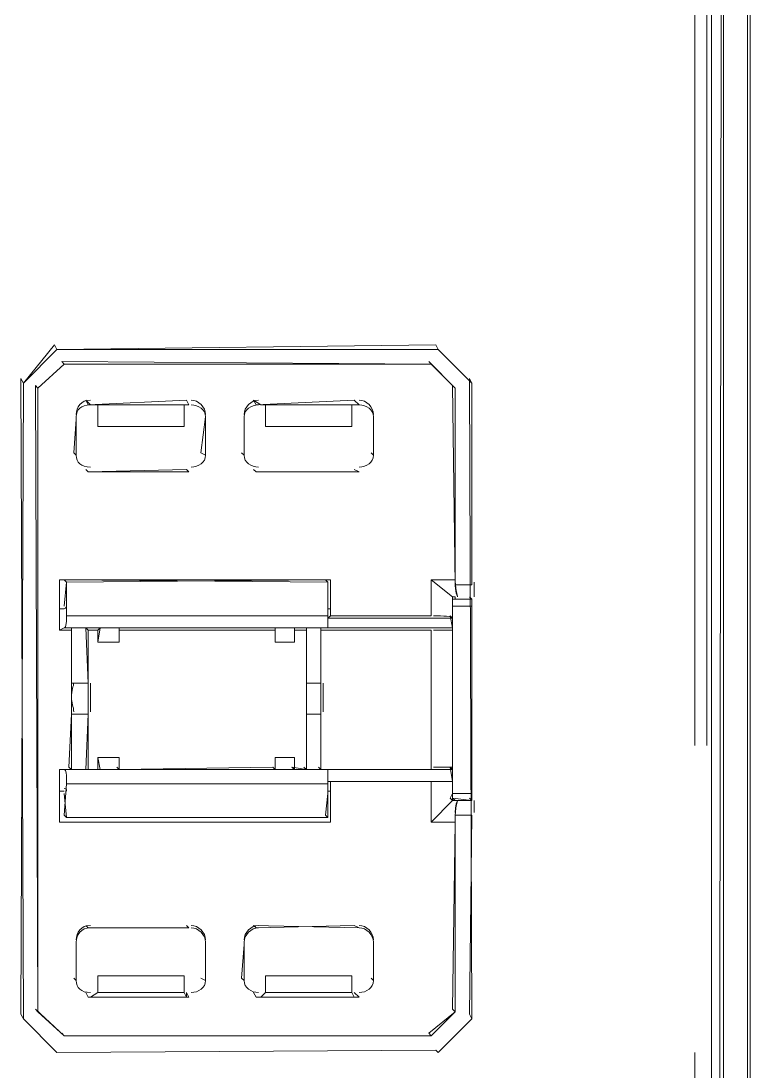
# Model space of a CAD drawing. Header units: metres. Extents: x 2999 to 3164, y 1641 to 1678.
# Drawn here: x 3003.703 to 3004.174, y 1650.659 to 1651.339 of the extents above; entities that cross this region are included whole.
import ezdxf

# ---------------------------------------------------------------- set-up
doc = ezdxf.new("R2010")
doc.units = ezdxf.units.M

msp = doc.modelspace()

# ---------------------------------------------------------------- linework, layer by layer
at = {"color": 7, "linetype": 'Continuous', "lineweight": 20, "true_color": 0x000007}
for points in [[(3004.14961, 1652.45925), (3004.1465, 1652.46235), (3004.14961, 1652.59737), (3004.1465, 1652.59271), (3004.1465, 1650.87005)], [(3004.13874, 1650.87005), (3004.13874, 1652.59271), (3004.13874, 1652.59271)], [(3004.17288, 1652.5834), (3004.17288, 1650.15771), (3004.17288, 1650.15771)], [(3004.17444, 1652.57564), (3004.17444, 1650.15616), (3004.17444, 1650.15616)], [(3004.15736, 1650.21979), (3004.15736, 1652.46546), (3004.14961, 1652.45925), (3004.14961, 1650.21979)], [(3004.15736, 1650.21979), (3004.15426, 1650.22134), (3004.15736, 1652.46546), (3004.15426, 1652.46856)], [(3004.13874, 1650.24307), (3004.13874, 1650.6714), (3004.13874, 1650.6714)]]:
    msp.add_lwpolyline(points, dxfattribs=at)
at = {"color": 7, "linetype": 'Continuous', "lineweight": 13, "true_color": 0x000007}
for points in [[(3003.7042, 1650.69313), (3003.70264, 1650.69624), (3003.7042, 1651.1044), (3003.72592, 1651.12612), (3003.72437, 1651.12923), (3003.7042, 1651.1044), (3003.70264, 1651.1075)], [(3003.72592, 1651.12612), (3003.97268, 1651.12612), (3003.97113, 1651.12923)], [(3003.97268, 1651.12612), (3003.99441, 1651.1044)], [(3003.71351, 1651.10129), (3003.73058, 1651.11681)], [(3003.73058, 1651.11681), (3003.72903, 1651.11837), (3003.96803, 1651.11681)], [(3003.96803, 1651.11681), (3003.96648, 1651.11837), (3003.98355, 1651.10129)], [(3003.71351, 1650.69779), (3003.71351, 1651.10129), (3003.71196, 1651.10285)], [(3003.81128, 1651.09043), (3003.80973, 1651.09353), (3003.7461, 1651.09043), (3003.74455, 1651.09353), (3003.74765, 1651.09043), (3003.75231, 1651.09043), (3003.80818, 1651.09043), (3003.80973, 1651.09043)], [(3003.92147, 1651.09043), (3003.91836, 1651.09353), (3003.85474, 1651.09043), (3003.85318, 1651.09353), (3003.85784, 1651.09043), (3003.86094, 1651.09043), (3003.91681, 1651.09043), (3003.91836, 1651.09043)], [(3003.73834, 1651.05784), (3003.73679, 1651.05939), (3003.73834, 1651.08112), (3003.73834, 1651.08267)], [(3003.82214, 1651.05784), (3003.81904, 1651.05939), (3003.82214, 1651.08267), (3003.82214, 1651.08112)], [(3003.7461, 1651.04698), (3003.81128, 1651.04698), (3003.80973, 1651.04853)], [(3003.73213, 1650.97559), (3003.73058, 1650.97714), (3003.90129, 1650.97559), (3003.90129, 1650.95386), (3003.73213, 1650.95386)], [(3003.87957, 1650.93679), (3003.87957, 1650.9461), (3003.87957, 1650.94455)], [(3003.90129, 1650.8235), (3003.73213, 1650.8235)], [(3003.92147, 1650.75211), (3003.91836, 1650.75366), (3003.85474, 1650.75211), (3003.85318, 1650.75366)], [(3003.84698, 1650.71796), (3003.84542, 1650.71951), (3003.84698, 1650.74124), (3003.84698, 1650.74279)], [(3003.72592, 1650.6714), (3003.7042, 1650.69313)], [(3003.98355, 1650.69779), (3003.96803, 1650.68227), (3003.96648, 1650.68382)], [(3003.73058, 1650.68227), (3003.96803, 1650.68227)]]:
    msp.add_lwpolyline(points, close=True, dxfattribs=at)
for points in [[(3003.99441, 1650.97403), (3003.99441, 1651.1044), (3003.99286, 1651.1075), (3003.99441, 1650.69313), (3003.99286, 1650.69624), (3003.99441, 1650.82505)], [(3003.98355, 1650.97714), (3003.98355, 1651.10129), (3003.98199, 1651.10285), (3003.98355, 1650.97403)], [(3003.80818, 1651.09043), (3003.80818, 1651.07646), (3003.75231, 1651.07646), (3003.75231, 1651.09043)], [(3003.91681, 1651.09043), (3003.91681, 1651.07646), (3003.86094, 1651.07646), (3003.86094, 1651.09043)], [(3003.84698, 1651.08267), (3003.84698, 1651.05784), (3003.84698, 1651.05784)], [(3003.84698, 1651.05784), (3003.84698, 1651.08112), (3003.84698, 1651.08267)], [(3003.93078, 1651.08112), (3003.93078, 1651.05784), (3003.92923, 1651.05939)], [(3003.93078, 1651.08267), (3003.93078, 1651.08112), (3003.93078, 1651.08112)], [(3003.93078, 1651.05784), (3003.93078, 1651.08267), (3003.93078, 1651.08267)], [(3003.84698, 1651.05784), (3003.84542, 1651.05939), (3003.84542, 1651.05939)], [(3003.7461, 1651.04698), (3003.74455, 1651.04853), (3003.74455, 1651.04853)], [(3003.85474, 1651.04698), (3003.85318, 1651.04853), (3003.85318, 1651.04853)], [(3003.85474, 1651.04698), (3003.92147, 1651.04698), (3003.91836, 1651.04853)], [(3003.85474, 1651.04698), (3003.92147, 1651.04698), (3003.92147, 1651.04698)], [(3003.72748, 1650.95851), (3003.72748, 1650.97714), (3003.90285, 1650.97714)], [(3003.73213, 1650.97559), (3003.73058, 1650.96007), (3003.73058, 1650.96007)], [(3003.90129, 1650.97559), (3003.89974, 1650.97714), (3003.73213, 1650.97559)], [(3003.90129, 1650.96007), (3003.90129, 1650.97559), (3003.90129, 1650.97559)], [(3003.90285, 1650.97714), (3003.90285, 1650.95851), (3003.90285, 1650.95851)], [(3003.96803, 1650.95386), (3003.96803, 1650.97714), (3003.98199, 1650.96627)], [(3003.96803, 1650.97714), (3003.98355, 1650.97714), (3003.98355, 1650.97714)], [(3003.98355, 1650.97403), (3003.99441, 1650.97403), (3003.99441, 1650.97403)], [(3003.98199, 1650.96472), (3003.99441, 1650.96472), (3003.99441, 1650.96007), (3003.98199, 1650.96007), (3003.98199, 1650.96472), (3003.98199, 1650.96627), (3003.98199, 1650.95231), (3003.98044, 1650.95386), (3003.98199, 1650.9461), (3003.98199, 1650.94455), (3003.98199, 1650.85453), (3003.98044, 1650.85609), (3003.98199, 1650.84677), (3003.98199, 1650.83436), (3003.98044, 1650.83591), (3003.98199, 1650.83901), (3003.98199, 1650.96007)], [(3003.99441, 1650.96472), (3003.98355, 1650.96472), (3003.98355, 1650.96627), (3003.98199, 1650.96627)], [(3003.99441, 1650.96472), (3003.99286, 1650.96627), (3003.99286, 1650.96627)], [(3003.73058, 1650.95851), (3003.72748, 1650.95851), (3003.72748, 1650.94455), (3003.73058, 1650.9461)], [(3003.90129, 1650.95851), (3003.90285, 1650.95851), (3003.90285, 1650.95386), (3003.90129, 1650.95231)], [(3003.98199, 1650.83901), (3003.99441, 1650.83901), (3003.99441, 1650.96007)], [(3003.90129, 1650.95231), (3003.90129, 1650.9461), (3003.90129, 1650.9461)], [(3003.90129, 1650.95231), (3003.98199, 1650.95231), (3003.98199, 1650.95231)], [(3003.96803, 1650.95386), (3003.90285, 1650.95386), (3003.90285, 1650.95386)], [(3003.73524, 1650.9461), (3003.73524, 1650.94455), (3003.72748, 1650.94455)], [(3003.73058, 1650.9461), (3003.73524, 1650.9461), (3003.74455, 1650.9461), (3003.75386, 1650.9461), (3003.76627, 1650.9461), (3003.86715, 1650.9461), (3003.87957, 1650.9461), (3003.88733, 1650.9461), (3003.89664, 1650.9461), (3003.90129, 1650.9461)], [(3003.73524, 1650.94455), (3003.73524, 1650.85453), (3003.73368, 1650.85609), (3003.73524, 1650.89023)], [(3003.73524, 1650.9461), (3003.73524, 1650.9104), (3003.73524, 1650.9104)], [(3003.74455, 1650.9461), (3003.7461, 1650.9104), (3003.73524, 1650.9104)], [(3003.75386, 1650.9461), (3003.75231, 1650.94455), (3003.7461, 1650.94455), (3003.74455, 1650.9461)], [(3003.7461, 1650.85453), (3003.7461, 1650.94455), (3003.7461, 1650.94455)], [(3003.75386, 1650.9461), (3003.75231, 1650.93679), (3003.76627, 1650.93679), (3003.76627, 1650.9461)], [(3003.75231, 1650.93679), (3003.75231, 1650.94455), (3003.75231, 1650.94455)], [(3003.76627, 1650.9461), (3003.76627, 1650.94455), (3003.86715, 1650.94455), (3003.86715, 1650.9461)], [(3003.76627, 1650.94455), (3003.76627, 1650.93679), (3003.76627, 1650.93679)], [(3003.86715, 1650.9461), (3003.86715, 1650.93679), (3003.87957, 1650.93679)], [(3003.86715, 1650.93679), (3003.86715, 1650.94455), (3003.86715, 1650.94455)], [(3003.88733, 1650.9461), (3003.88733, 1650.94455), (3003.87957, 1650.94455)], [(3003.88733, 1650.9461), (3003.88733, 1650.9104), (3003.89664, 1650.9104), (3003.89664, 1650.9461)], [(3003.88733, 1650.85453), (3003.88733, 1650.94455), (3003.88733, 1650.94455)], [(3003.96803, 1650.94455), (3003.89664, 1650.94455), (3003.89664, 1650.9461)], [(3003.89664, 1650.94455), (3003.89664, 1650.85453), (3003.89664, 1650.85453)], [(3003.90129, 1650.9461), (3003.98199, 1650.9461), (3003.98199, 1650.9461)], [(3003.96803, 1650.85453), (3003.96803, 1650.94455), (3003.96803, 1650.94455)], [(3003.73524, 1650.89023), (3003.7461, 1650.89023), (3003.74455, 1650.85453)], [(3003.89664, 1650.85453), (3003.89664, 1650.89023), (3003.88733, 1650.89023), (3003.88733, 1650.85453)], [(3003.75386, 1650.85453), (3003.75231, 1650.86229), (3003.76627, 1650.86229), (3003.76627, 1650.85453)], [(3003.75231, 1650.85453), (3003.75231, 1650.86229), (3003.75231, 1650.86229)], [(3003.86715, 1650.86229), (3003.86715, 1650.85453), (3003.8656, 1650.85609), (3003.76627, 1650.85453)], [(3003.76627, 1650.86229), (3003.76627, 1650.85453), (3003.76627, 1650.85453)], [(3003.86715, 1650.85453), (3003.86715, 1650.86229), (3003.87957, 1650.86229), (3003.87957, 1650.85453), (3003.87957, 1650.86229)], [(3003.76627, 1650.85453), (3003.76472, 1650.85609), (3003.76472, 1650.85609)], [(3003.87957, 1650.85453), (3003.87801, 1650.85609), (3003.88733, 1650.85453), (3003.88577, 1650.85609)], [(3003.96803, 1650.85453), (3003.89664, 1650.85453), (3003.89509, 1650.85609)], [(3003.72748, 1650.84057), (3003.72748, 1650.85453), (3003.73058, 1650.85453)], [(3003.72748, 1650.85453), (3003.73524, 1650.85453), (3003.73524, 1650.85453)], [(3003.76627, 1650.85453), (3003.75386, 1650.85453), (3003.74455, 1650.85453), (3003.73524, 1650.85453), (3003.73058, 1650.85453)], [(3003.74455, 1650.85453), (3003.7461, 1650.85453), (3003.75231, 1650.85453), (3003.75386, 1650.85453)], [(3003.76627, 1650.85453), (3003.86715, 1650.85453), (3003.87957, 1650.85453), (3003.88733, 1650.85453), (3003.89664, 1650.85453), (3003.90129, 1650.85453)], [(3003.90129, 1650.85453), (3003.90129, 1650.84677), (3003.90129, 1650.84677)], [(3003.90129, 1650.85453), (3003.98199, 1650.85453), (3003.98199, 1650.85453)], [(3003.73058, 1650.83901), (3003.73213, 1650.8235), (3003.73058, 1650.82505), (3003.73213, 1650.84522)], [(3003.73213, 1650.84522), (3003.90129, 1650.84522), (3003.90129, 1650.84522)], [(3003.90129, 1650.84522), (3003.90129, 1650.8235), (3003.89974, 1650.82505), (3003.90129, 1650.83901)], [(3003.90129, 1650.84057), (3003.90285, 1650.84057), (3003.90285, 1650.84677)], [(3003.90129, 1650.84677), (3003.98199, 1650.84677), (3003.98199, 1650.84677)], [(3003.96803, 1650.82039), (3003.96803, 1650.84677), (3003.96803, 1650.84677)], [(3003.72748, 1650.84057), (3003.73058, 1650.84057), (3003.73058, 1650.84057)], [(3003.90285, 1650.82039), (3003.72748, 1650.82039), (3003.72748, 1650.84057)], [(3003.90285, 1650.84057), (3003.90285, 1650.82039), (3003.90285, 1650.82039)], [(3003.99441, 1650.83901), (3003.99441, 1650.83436), (3003.98199, 1650.83436)], [(3003.98199, 1650.83436), (3003.98355, 1650.83436), (3003.98199, 1650.83591), (3003.99441, 1650.83436)], [(3003.99441, 1650.83436), (3003.99286, 1650.83591), (3003.99286, 1650.83591)], [(3003.98355, 1650.82039), (3003.96803, 1650.82039), (3003.98199, 1650.83436)], [(3003.98355, 1650.82505), (3003.98355, 1650.69779), (3003.98199, 1650.69934), (3003.98355, 1650.82039)], [(3003.99441, 1650.82505), (3003.98355, 1650.82505), (3003.98355, 1650.82505)], [(3003.7461, 1650.75211), (3003.74455, 1650.75366), (3003.74455, 1650.75366)], [(3003.7461, 1650.75211), (3003.81128, 1650.75211), (3003.80973, 1650.75366)], [(3003.81128, 1650.75211), (3003.7461, 1650.75211), (3003.7461, 1650.75211)], [(3003.73834, 1650.74124), (3003.73834, 1650.74279), (3003.73834, 1650.74279)], [(3003.73834, 1650.74279), (3003.73834, 1650.71796), (3003.73834, 1650.74124)], [(3003.82214, 1650.71796), (3003.82214, 1650.74279), (3003.82214, 1650.74279)], [(3003.82214, 1650.74279), (3003.82214, 1650.74124), (3003.82214, 1650.74124)], [(3003.82214, 1650.74124), (3003.82214, 1650.71796), (3003.82214, 1650.71796)], [(3003.93078, 1650.74279), (3003.93078, 1650.74124), (3003.93078, 1650.74124)], [(3003.93078, 1650.74124), (3003.93078, 1650.71796), (3003.93078, 1650.74279)], [(3003.73834, 1650.71796), (3003.73679, 1650.71951), (3003.73679, 1650.71951)], [(3003.75231, 1650.7102), (3003.75231, 1650.72107), (3003.80818, 1650.72107), (3003.80818, 1650.7102)], [(3003.82214, 1650.71796), (3003.81904, 1650.71951), (3003.81904, 1650.71951)], [(3003.86094, 1650.7102), (3003.86094, 1650.72107), (3003.91681, 1650.72107), (3003.91681, 1650.7102)], [(3003.93078, 1650.71796), (3003.92923, 1650.71951), (3003.92923, 1650.71951)], [(3003.81128, 1650.7071), (3003.80973, 1650.7102), (3003.80973, 1650.7071), (3003.80818, 1650.7102), (3003.75231, 1650.7102), (3003.74765, 1650.7071), (3003.7461, 1650.7071), (3003.74455, 1650.7102)], [(3003.7461, 1650.7071), (3003.81128, 1650.7071), (3003.81128, 1650.7071)], [(3003.85474, 1650.7071), (3003.85318, 1650.7102), (3003.85318, 1650.7102)], [(3003.92147, 1650.7071), (3003.91836, 1650.7071), (3003.91681, 1650.7102), (3003.86094, 1650.7102), (3003.85784, 1650.7071), (3003.85474, 1650.7071)], [(3003.85474, 1650.7071), (3003.92147, 1650.7071), (3003.92147, 1650.7071)], [(3003.92147, 1650.7071), (3003.91836, 1650.7102), (3003.91836, 1650.7102)], [(3003.73058, 1650.68227), (3003.71351, 1650.69779), (3003.71196, 1650.69934), (3003.73058, 1650.68227), (3003.72903, 1650.68382)], [(3003.97268, 1650.6714), (3003.99441, 1650.69313), (3003.97268, 1650.6714), (3003.97113, 1650.67296), (3003.72592, 1650.6714), (3003.72437, 1650.67296)]]:
    msp.add_lwpolyline(points, dxfattribs=at)
for points in [[(3003.74765, 1651.09353), (3003.74144, 1651.09353), (3003.73834, 1651.08888), (3003.73834, 1651.08422)], [(3003.82214, 1651.08422), (3003.82214, 1651.08888), (3003.81749, 1651.09353), (3003.81283, 1651.09353)], [(3003.85629, 1651.09353), (3003.85163, 1651.09353), (3003.84698, 1651.08888), (3003.84698, 1651.08422)], [(3003.93078, 1651.08422), (3003.93078, 1651.08888), (3003.92612, 1651.09353), (3003.92147, 1651.09353)], [(3003.74765, 1651.09043), (3003.74144, 1651.09043), (3003.73834, 1651.08733), (3003.73834, 1651.08267)], [(3003.82214, 1651.08267), (3003.82214, 1651.08733), (3003.81749, 1651.09043), (3003.81283, 1651.09043)], [(3003.85629, 1651.09043), (3003.85163, 1651.09043), (3003.84698, 1651.08733), (3003.84698, 1651.08267)], [(3003.93078, 1651.08267), (3003.93078, 1651.08733), (3003.92612, 1651.09043), (3003.92147, 1651.09043)], [(3003.73834, 1651.05784), (3003.73834, 1651.05318), (3003.74144, 1651.05008), (3003.74765, 1651.05008)], [(3003.73834, 1651.05784), (3003.73834, 1651.05318), (3003.74144, 1651.05008), (3003.74765, 1651.05008)], [(3003.81283, 1651.05008), (3003.81749, 1651.05008), (3003.82214, 1651.05318), (3003.82214, 1651.05784)], [(3003.81283, 1651.05008), (3003.81749, 1651.05008), (3003.82214, 1651.05318), (3003.82214, 1651.05784)], [(3003.84698, 1651.05784), (3003.84698, 1651.05318), (3003.85163, 1651.05008), (3003.85629, 1651.05008)], [(3003.84698, 1651.05784), (3003.84698, 1651.05318), (3003.85163, 1651.05008), (3003.85629, 1651.05008)], [(3003.92147, 1651.05008), (3003.92612, 1651.05008), (3003.93078, 1651.05318), (3003.93078, 1651.05784)], [(3003.92147, 1651.05008), (3003.92612, 1651.05008), (3003.93078, 1651.05318), (3003.93078, 1651.05784)], [(3003.98355, 1650.97869), (3003.98355, 1650.97248), (3003.9851, 1650.96627), (3003.9851, 1650.96627)], [(3003.98355, 1650.97559), (3003.98355, 1650.96938), (3003.9851, 1650.96627), (3003.9851, 1650.96627)], [(3003.99596, 1650.96627), (3003.99596, 1650.96627), (3003.99596, 1650.96938), (3003.99596, 1650.97559)], [(3003.73058, 1650.95851), (3003.73213, 1650.95851), (3003.73213, 1650.96007), (3003.73213, 1650.96162)], [(3003.90129, 1650.96162), (3003.90129, 1650.96007), (3003.90129, 1650.95851), (3003.90129, 1650.95851)], [(3003.73058, 1650.9461), (3003.73213, 1650.9461), (3003.73213, 1650.95075), (3003.73213, 1650.95541)], [(3003.90129, 1650.95541), (3003.90129, 1650.95075), (3003.90129, 1650.9461), (3003.90129, 1650.9461)], [(3003.98199, 1650.95231), (3003.98199, 1650.95386), (3003.97579, 1650.95386), (3003.96958, 1650.95386)], [(3003.96958, 1650.94455), (3003.97579, 1650.94455), (3003.98199, 1650.94455), (3003.98199, 1650.94455)], [(3003.98199, 1650.85609), (3003.98199, 1650.85609), (3003.97579, 1650.85609), (3003.96958, 1650.85609)], [(3003.73213, 1650.84522), (3003.73213, 1650.85143), (3003.73213, 1650.85453), (3003.73058, 1650.85453)], [(3003.90129, 1650.85453), (3003.90129, 1650.85453), (3003.90129, 1650.85143), (3003.90129, 1650.84522)], [(3003.73213, 1650.84057), (3003.73213, 1650.84212), (3003.73213, 1650.84212), (3003.73058, 1650.84212)], [(3003.90129, 1650.84212), (3003.90129, 1650.84212), (3003.90129, 1650.84212), (3003.90129, 1650.84057)], [(3003.9851, 1650.83436), (3003.9851, 1650.83436), (3003.98355, 1650.83125), (3003.98355, 1650.8266)], [(3003.9851, 1650.83436), (3003.9851, 1650.83436), (3003.98355, 1650.8297), (3003.98355, 1650.82194)], [(3003.99596, 1650.8266), (3003.99596, 1650.83125), (3003.99596, 1650.83436), (3003.99596, 1650.83436)], [(3003.74765, 1650.75366), (3003.74144, 1650.75366), (3003.73834, 1650.749), (3003.73834, 1650.74435)], [(3003.82214, 1650.74435), (3003.82214, 1650.749), (3003.81749, 1650.75366), (3003.81283, 1650.75366)], [(3003.85629, 1650.75366), (3003.85163, 1650.75366), (3003.84698, 1650.749), (3003.84698, 1650.74435)], [(3003.93078, 1650.74435), (3003.93078, 1650.749), (3003.92612, 1650.75366), (3003.92147, 1650.75366)], [(3003.74765, 1650.75211), (3003.74144, 1650.75211), (3003.73834, 1650.74745), (3003.73834, 1650.74279)], [(3003.82214, 1650.74279), (3003.82214, 1650.74745), (3003.81749, 1650.75211), (3003.81283, 1650.75211)], [(3003.85629, 1650.75211), (3003.85163, 1650.75211), (3003.84698, 1650.74745), (3003.84698, 1650.74279)], [(3003.93078, 1650.74279), (3003.93078, 1650.74745), (3003.92612, 1650.75211), (3003.92147, 1650.75211)], [(3003.73834, 1650.71796), (3003.73834, 1650.71331), (3003.74144, 1650.7102), (3003.74765, 1650.7102)], [(3003.73834, 1650.71796), (3003.73834, 1650.71331), (3003.74144, 1650.7102), (3003.74765, 1650.7102)], [(3003.81283, 1650.7102), (3003.81749, 1650.7102), (3003.82214, 1650.71331), (3003.82214, 1650.71796)], [(3003.81283, 1650.7102), (3003.81749, 1650.7102), (3003.82214, 1650.71331), (3003.82214, 1650.71796)], [(3003.84698, 1650.71796), (3003.84698, 1650.71331), (3003.85163, 1650.7102), (3003.85629, 1650.7102)], [(3003.84698, 1650.71796), (3003.84698, 1650.71331), (3003.85163, 1650.7102), (3003.85629, 1650.7102)], [(3003.92147, 1650.7102), (3003.92612, 1650.7102), (3003.93078, 1650.71331), (3003.93078, 1650.71796)], [(3003.92147, 1650.7102), (3003.92612, 1650.7102), (3003.93078, 1650.71331), (3003.93078, 1650.71796)]]:
    msp.add_open_spline(points, degree=3, dxfattribs=at)
for points in [[(3003.73679, 1650.9104), (3003.73679, 1650.90885), (3003.73524, 1650.90575), (3003.73524, 1650.90109), (3003.73524, 1650.90109), (3003.73524, 1650.89799), (3003.73679, 1650.89488), (3003.73679, 1650.89178)], [(3003.74765, 1650.89178), (3003.74765, 1650.89488), (3003.74765, 1650.89799), (3003.74765, 1650.90109), (3003.74765, 1650.90109), (3003.74765, 1650.90575), (3003.74765, 1650.90885), (3003.74765, 1650.9104)], [(3003.88733, 1650.9104), (3003.88733, 1650.90885), (3003.88733, 1650.90575), (3003.88733, 1650.90109), (3003.88733, 1650.90109), (3003.88733, 1650.89799), (3003.88733, 1650.89488), (3003.88733, 1650.89178)], [(3003.89819, 1650.89178), (3003.89819, 1650.89488), (3003.89819, 1650.89799), (3003.89819, 1650.90109), (3003.89819, 1650.90109), (3003.89819, 1650.90575), (3003.89819, 1650.90885), (3003.89819, 1650.9104)]]:
    msp.add_open_spline(points, degree=3, knots=[0, 0, 0, 0, 0.125, 0.125, 0.125, 0.125001, 1, 1, 1, 1], dxfattribs=at)

doc.saveas('drawing.dxf')
